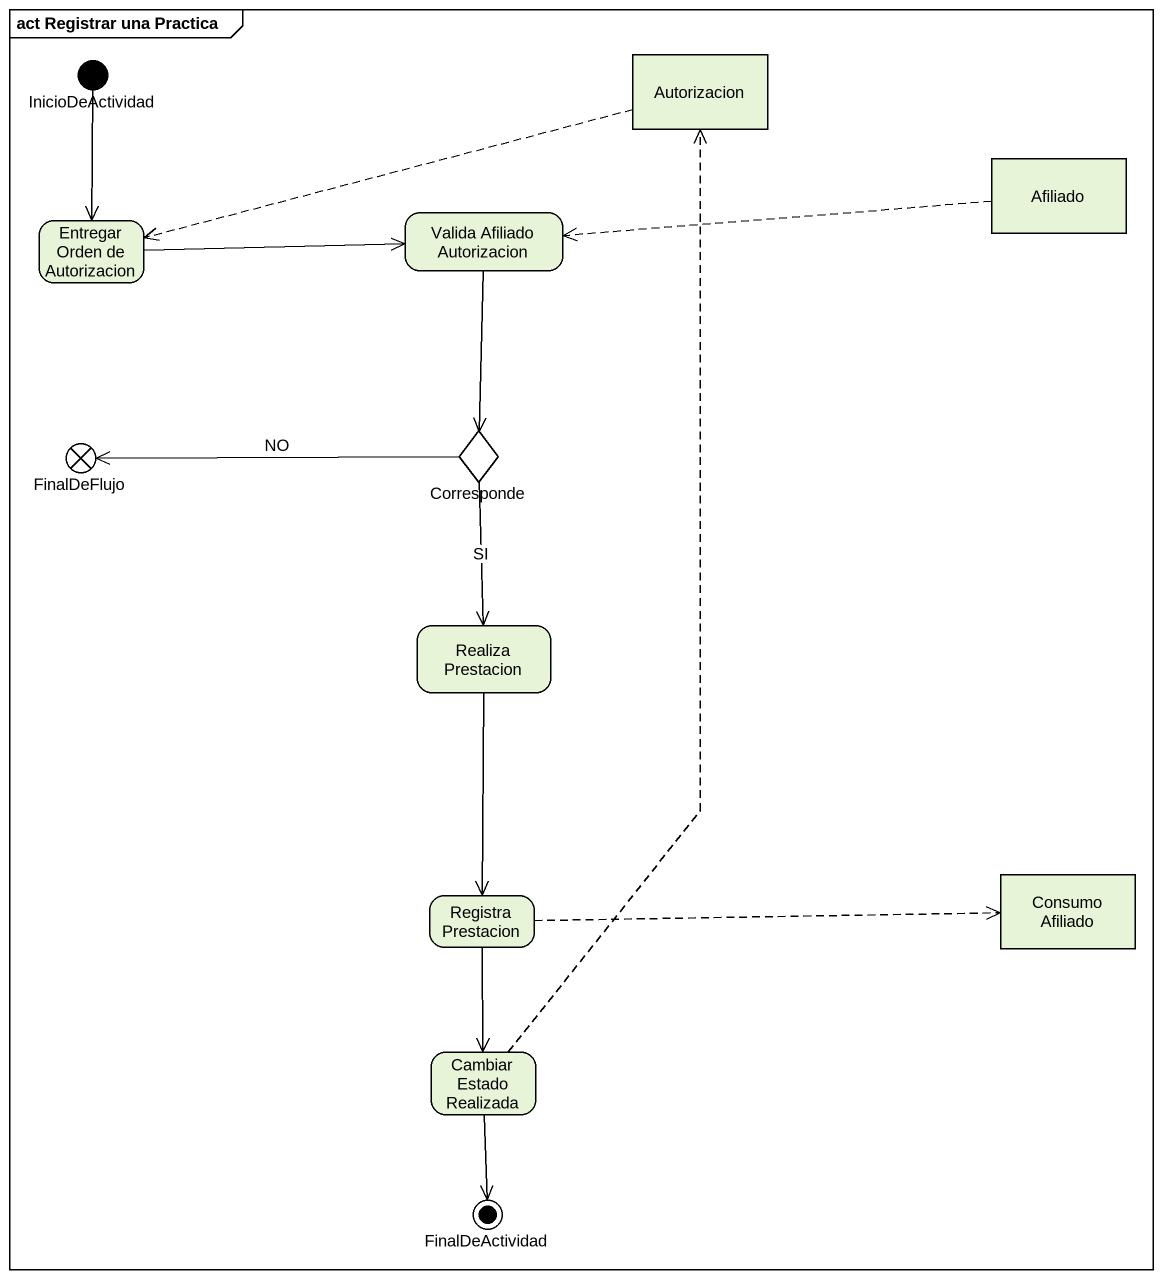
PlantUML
@startuml
mainframe act Registrar una Practica
hide empty description
state Autorizacion <<object>>
state InicioDeActividad <<start>>
state Afiliado <<object>>
state "Entregar Orden de Autorizacion" as Entregar_Orden_de
state "Valida Afiliado Autorizacion" as Valida_Afiliado_Autorizacion
state FinalDeFlujo <<end>>
state Corresponde <<choice>>
state "Realiza Prestacion" as Realiza_Prestacion
state "Registra Prestacion" as Registra_Prestacion
state "Consumo Afiliado" as Consumo_Afiliado <<object>>
state "Cambiar Estado Realizada" as Cambiar_Estado_Realizada
state FinalDeActividad <<end>>
Autorizacion -left[dashed]-> Entregar_Orden_de
InicioDeActividad --> Entregar_Orden_de
Afiliado -left[dashed]-> Valida_Afiliado_Autorizacion
Entregar_Orden_de -right-> Valida_Afiliado_Autorizacion
Valida_Afiliado_Autorizacion --> Corresponde
Corresponde -left-> FinalDeFlujo : NO
Corresponde --> Realiza_Prestacion : SI
Realiza_Prestacion --> Registra_Prestacion
Registra_Prestacion -right[dashed]-> Consumo_Afiliado
Registra_Prestacion --> Cambiar_Estado_Realizada
Cambiar_Estado_Realizada -up[dashed]-> Autorizacion
Cambiar_Estado_Realizada --> FinalDeActividad
@enduml
